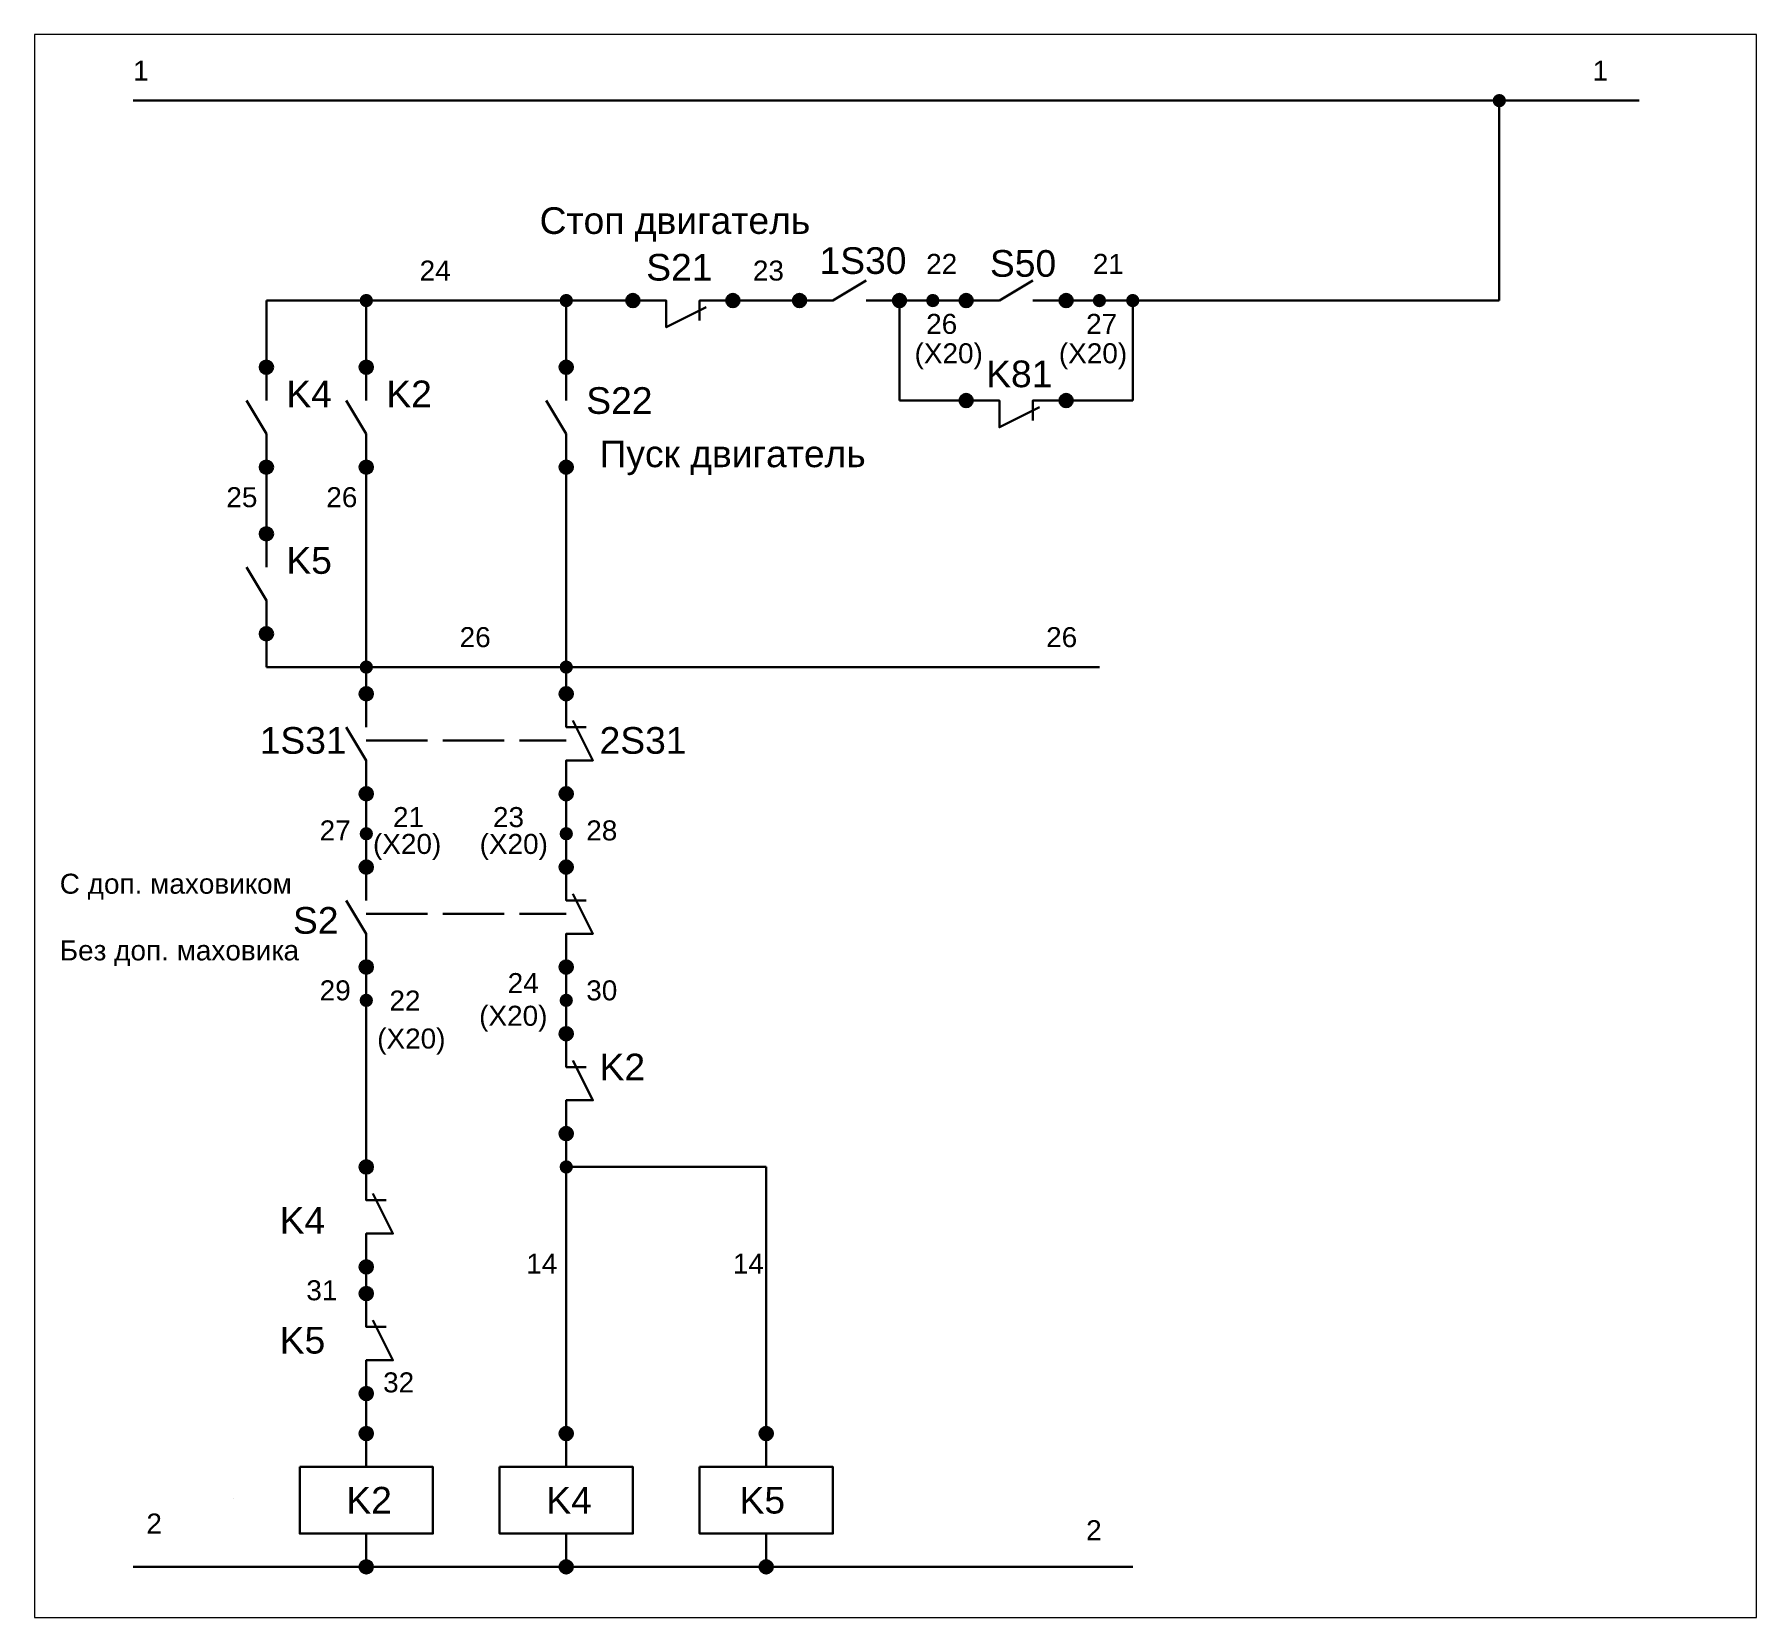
# Paper-space layout 'Лист3' of a CAD drawing. Header units: millimetres. Extents: x 67 to 215, y 47 to 183.
# The model-space entities are those that its viewports show. They can reach past a viewport. Long polylines and large blocks are cut down to what shows.
import ezdxf

# ---------------------------------------------------------------- set-up
doc = ezdxf.new("R2010")
doc.units = ezdxf.units.MM
doc.linetypes.add('ACAD_ISO02W100', pattern=[15, 12, -3])
doc.layers.get('0').update_dxf_attribs({"color": 250, "lineweight": 30})
for name, color, linetype, lineweight in [('Обозн.', 1, 'Continuous', 20), ('Провода', 5, 'Continuous', 20), ('Разъемы', 3, 'Continuous', 20)]:
    doc.layers.add(name, color=color, linetype=linetype, lineweight=lineweight)
doc.styles.get("Standard").update_dxf_attribs({"font": 'arial.ttf'})

# ---------------------------------------------------------------- blocks, each defined once
blk = doc.blocks.new('*U9')
h = blk.add_hatch(color=256)
h.dxf.hatch_style = 1
h.paths.add_polyline_path([(1, 0, 1), (-1, 0, 1)])
h = blk.add_hatch(color=256)
h.dxf.hatch_style = 1
h.paths.add_polyline_path([(1, 0, 1), (-1, 0, 1)])
h = blk.add_hatch(color=256)
h.dxf.hatch_style = 1
h.paths.add_polyline_path([(1, 0, 1), (-1, 0, 1)])
h = blk.add_hatch(color=256)
h.dxf.hatch_style = 1
h.paths.add_polyline_path([(16, 0, 1), (14, 0, 1)])
h = blk.add_hatch(color=256)
h.dxf.hatch_style = 1
h.paths.add_polyline_path([(16, 0, 1), (14, 0, 1)])
h = blk.add_hatch(color=256)
h.dxf.hatch_style = 1
h.paths.add_polyline_path([(16, 0, 1), (14, 0, 1)])
for points in [[(1, 0), (5, 0), (10, 3)], [(10, 0), (14, 0)]]:
    blk.add_lwpolyline(points)
for centre in [(0, 0), (0, 0), (0, 0), (15, 0), (15, 0), (15, 0)]:
    blk.add_circle(centre, 1)
blk = doc.blocks.new('*U8')
h = blk.add_hatch(color=256)
h.dxf.hatch_style = 1
h.paths.add_polyline_path([(1, 0, 1), (-1, 0, 1)])
h = blk.add_hatch(color=256)
h.dxf.hatch_style = 1
h.paths.add_polyline_path([(1, 0, 1), (-1, 0, 1)])
h = blk.add_hatch(color=256)
h.dxf.hatch_style = 1
h.paths.add_polyline_path([(16, 0, 1), (14, 0, 1)])
h = blk.add_hatch(color=256)
h.dxf.hatch_style = 1
h.paths.add_polyline_path([(16, 0, 1), (14, 0, 1)])
for points in [[(1, 0), (5, 0), (5, -4), (11, -1)], [(1, 0), (5, 0), (5, -4), (11, -1)], [(10, -2), (10, 0), (14, 0)], [(14, 0), (10, 0), (10, -3)]]:
    blk.add_lwpolyline(points)
for centre in [(0, 0), (0, 0), (15, 0), (15, 0)]:
    blk.add_circle(centre, 1)
blk = doc.blocks.new('Катушка')
at = {"true_color": 0xffffff}
h = blk.add_hatch(color=7, dxfattribs=at)
h.dxf.hatch_style = 1
h.paths.add_polyline_path([(1, 0, 1), (-1, 0, 1)])
h = blk.add_hatch(color=7, dxfattribs=at)
h.dxf.hatch_style = 1
h.paths.add_polyline_path([(1, -20, 1), (-1, -20, 1)])
for p, q in [((0, -1), (0, -5)), ((0, -15), (0, -19))]:
    blk.add_line(p, q)
blk.add_lwpolyline([(-10, -5), (10, -5), (10, -15), (-10, -15)], close=True)
for centre in [(0, 0), (0, -20)]:
    blk.add_circle(centre, 1)

msp = doc.modelspace()

# ---------------------------------------------------------------- hatches: boundary and pattern name
h = msp.add_hatch(color=256)
h.dxf.hatch_style = 1
h.set_gradient(color1=(51, 51, 51), color2=(0, 0, 0), one_color=1)
edge = h.paths.add_edge_path()
edge.add_arc((630, 130), 1, 0, 360)
h = msp.add_hatch(color=256)
h.dxf.hatch_style = 1
h.set_gradient(color1=(51, 51, 51), color2=(0, 0, 0), one_color=1)
edge = h.paths.add_edge_path()
edge.add_arc((460, 100), 1, 0, 360)
h = msp.add_hatch(color=256)
h.dxf.hatch_style = 1
h.set_gradient(color1=(51, 51, 51), color2=(0, 0, 0), one_color=1)
edge = h.paths.add_edge_path()
edge.add_arc((490, 100), 1, 0, 360)
h = msp.add_hatch(color=256)
h.dxf.hatch_style = 1
h.set_gradient(color1=(51, 51, 51), color2=(0, 0, 0), one_color=1)
edge = h.paths.add_edge_path()
edge.add_arc((545, 100), 1, 0, 360)
h = msp.add_hatch(color=256)
h.dxf.hatch_style = 1
h.set_gradient(color1=(51, 51, 51), color2=(0, 0, 0), one_color=1)
edge = h.paths.add_edge_path()
edge.add_arc((570, 100), 1, 0, 360)
h = msp.add_hatch(color=256)
h.dxf.hatch_style = 1
h.set_gradient(color1=(51, 51, 51), color2=(0, 0, 0), one_color=1)
edge = h.paths.add_edge_path()
edge.add_arc((575, 100), 1, 0, 360)
h = msp.add_hatch(color=256)
h.dxf.hatch_style = 1
h.set_gradient(color1=(51, 51, 51), color2=(0, 0, 0), one_color=1)
edge = h.paths.add_edge_path()
edge.add_arc((460, 45), 1, 0, 360)
h = msp.add_hatch(color=256)
h.dxf.hatch_style = 1
h.set_gradient(color1=(51, 51, 51), color2=(0, 0, 0), one_color=1)
edge = h.paths.add_edge_path()
edge.add_arc((490, 45), 1, 0, 360)
h = msp.add_hatch(color=256)
h.dxf.hatch_style = 1
h.set_gradient(color1=(51, 51, 51), color2=(0, 0, 0), one_color=1)
edge = h.paths.add_edge_path()
edge.add_arc((460, 20), 1, 0, 360)
h = msp.add_hatch(color=256)
h.dxf.hatch_style = 1
h.set_gradient(color1=(51, 51, 51), color2=(0, 0, 0), one_color=1)
edge = h.paths.add_edge_path()
edge.add_arc((490, 20), 1, 0, 360)
h = msp.add_hatch(color=256)
h.dxf.hatch_style = 1
h.set_gradient(color1=(51, 51, 51), color2=(0, 0, 0), one_color=1)
edge = h.paths.add_edge_path()
edge.add_arc((460, -5), 1, 0, 360)
h = msp.add_hatch(color=256)
h.dxf.hatch_style = 1
h.set_gradient(color1=(51, 51, 51), color2=(0, 0, 0), one_color=1)
edge = h.paths.add_edge_path()
edge.add_arc((490, -5), 1, 0, 360)
h = msp.add_hatch(color=256)
h.dxf.hatch_style = 1
h.set_gradient(color1=(51, 51, 51), color2=(0, 0, 0), one_color=1)
edge = h.paths.add_edge_path()
edge.add_arc((490, -30), 1, 0, 360)

# ---------------------------------------------------------------- linework, layer by layer
for p, q in [((425, 130), (651, 130)), ((630, 100), (630, 130)), ((500, 100), (445, 100)), ((445, 100), (445, 90)), ((460, 100), (460, 90)), ((490, 100), (490, 90)), ((515, 100), (525, 100)), ((540, 100), (550, 100)), ((540, 100), (540, 85)), ((565, 100), (575, 100)), ((575, 100), (630, 100)), ((575, 85), (575, 100)), ((540, 85), (545, 85)), ((545, 85), (550, 85)), ((570, 85), (565, 85)), ((570, 85), (575, 85)), ((445, 75), (445, 65)), ((460, 75), (460, 41)), ((490, 75), (490, 41)), ((445, 50), (445, 45)), ((445, 45), (570, 45)), ((460, 26), (460, 15)), ((490, 26), (490, 15)), ((490, 0), (490, -10)), ((460, 0), (460, -30)), ((490, -25), (490, -65)), ((490, -30), (520, -30)), ((520, -30), (520, -49)), ((460, -46), (460, -49)), ((520, -49), (520, -69)), ((460, -64), (460, -69)), ((490, -65), (490, -69)), ((440.06, -79.8), (440.06, -79.8)), ((425, -90), (459, -90)), ((461, -90), (489, -90)), ((491, -90), (519, -90)), ((521, -90), (575, -90))]:
    msp.add_line(p, q)
at = {"linetype": 'ACAD_ISO02W100', "ltscale": 0.25}
for p, q in [((460, 34), (490, 34)), ((460, 8), (490, 8))]:
    msp.add_line(p, q, dxfattribs=at)

# ---------------------------------------------------------------- block references
for name, p in [('*U8', (500, 100)), ('*U9', (525, 100)), ('*U9', (550, 100)), ('*U8', (550, 85)), ('Катушка', (460, -70)), ('Катушка', (490, -70)), ('Катушка', (520, -70))]:
    msp.add_blockref(name, p)
for name, p, rotation in [('*U9', (445, 75), 90.00002031079703), ('*U9', (460, 75), 90.00002031079703), ('*U9', (490, 75), 90.00002031079703), ('*U9', (445, 50), 90.00002031079703), ('*U9', (460, 26), 90.00002031079703), ('*U8', (490, 26), 90.00002031079703), ('*U9', (460, 0), 90.0000203107971), ('*U8', (490, 0), 90.00002031079703), ('*U8', (490, -25), 90.00002031079703), ('*U8', (460, -45), 90.00002031079703), ('*U8', (460, -64), 90.00002031079703)]:
    msp.add_blockref(name, p, dxfattribs=dict(rotation=rotation))

# ---------------------------------------------------------------- texts
at = {"layer": 'Обозн.'}
for s, height, p in [('Стоп двигатель', 4, (486, 110)), ('S21', 4, (502, 103)), ('1S30', 4, (528, 104)), ('S50', 4, (553.57, 103.57)), ('K81', 4, (553, 87)), ('K4', 4, (448, 84)), ('K2', 4, (463, 84)), ('S22', 4, (493, 83)), ('Пуск двигатель', 4, (495, 75)), ('K5', 4, (448, 59)), ('1S31', 4, (444, 32)), ('2S31', 4, (495, 32)), ('С доп. маховиком', 3, (414, 11)), ('S2', 4, (449, 5)), ('Без доп. маховика', 3, (414, 1)), ('K2', 4, (495, -17)), ('K4', 4, (447, -40)), ('K5', 4, (447, -58)), ('K2', 4, (457, -82)), ('K4', 4, (487, -82)), ('K5', 4, (516, -82))]:
    msp.add_text(s, height=height, dxfattribs=at).set_placement(p)
at = {"layer": 'Провода'}
for s, p in [('1', (425, 133)), ('1', (644, 133)), ('24', (468, 103)), ('23', (518, 103)), ('22', (544, 104)), ('21', (569, 104)), ('25', (439, 69)), ('26', (454, 69)), ('26', (474, 48)), ('26', (562, 48)), ('27', (453, 19)), ('28', (493, 19)), ('29', (453, -5)), ('30', (493, -5)), ('14', (484, -46)), ('14', (515, -46)), ('31', (451, -50)), ('32', (462.52, -63.82)), ('2', (427, -85)), ('2', (568, -86))]:
    msp.add_text(s, height=3, dxfattribs=at).set_placement(p)
at = {"layer": 'Разъемы'}
for s, p in [('26', (544, 95)), ('27', (568, 95)), ('(X20)', (542.26, 90.59)), ('(X20)', (563.91, 90.59)), ('21', (464, 21)), ('23', (479, 21)), ('(X20)', (461, 16.97)), ('(X20)', (477, 16.97)), ('24', (481.21, -3.91)), ('22', (463.47, -6.53)), ('(X20)', (476.93, -8.81)), ('(X20)', (461.63, -12.23))]:
    msp.add_text(s, height=3, dxfattribs=at).set_placement(p)

psp = doc.layouts.new('Лист3')

# ---------------------------------------------------------------- viewports
at = {"layer": 'Defpoints', "view_target_point": (2344.07, 8973.98)}
psp.add_viewport(center=(140.99, 114.67), size=(147.65, 135.7361), view_center_point=(-1804.67, -8952.82), view_height=237.5381, dxfattribs=at)

doc.saveas('drawing.dxf')
